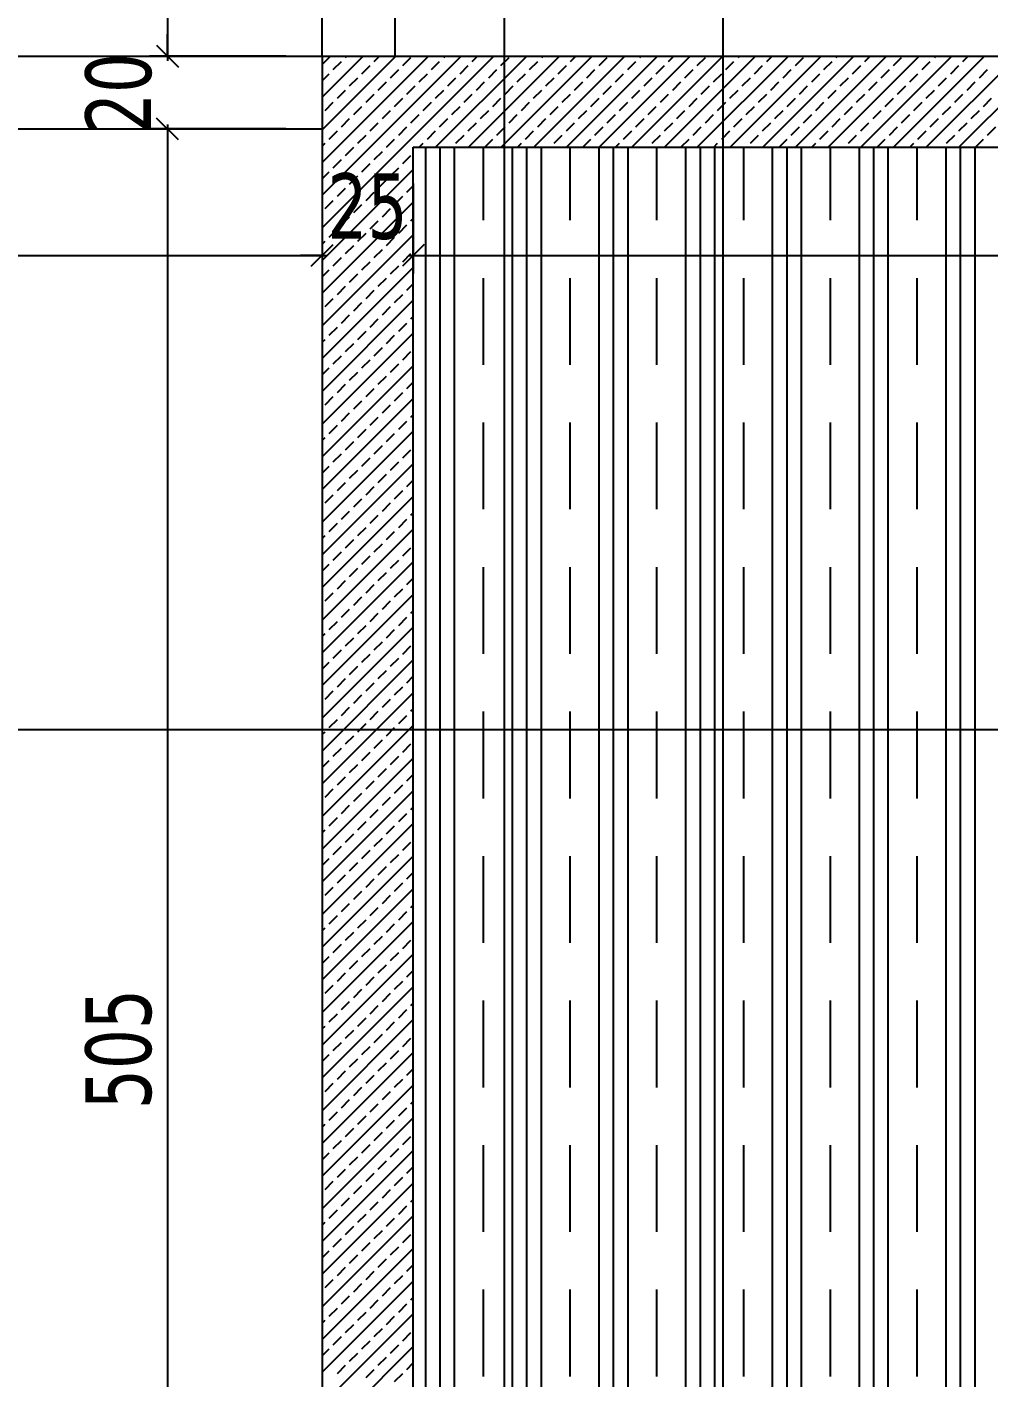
# Model space of a CAD drawing. Header units: millimetres. Extents: x 43168.9 to 43194.6, y -25545.1 to -25543.4.
# Drawn here: x 43169.7997 to 43169.8525, y -25543.9455 to -25543.8713 of the extents above; entities that cross this region are included whole.
import ezdxf

# ---------------------------------------------------------------- set-up
doc = ezdxf.new("R2010")
doc.units = ezdxf.units.MM
doc.header["$LTSCALE"] = 200
doc.linetypes.add('DASHDOT2', pattern=[0.5, 0.25, -0.125, 0, -0.125])
for name, color, linetype in [('aks_sgh', 5, 'DASHDOT2'), ('duv_sgh', 4, 'Continuous'), ('kolon-b.a_sgh', 6, 'Continuous'), ('olcuic_sgh', 183, 'Continuous'), ('tarama-betonarme_sgh', 223, 'Continuous'), ('tarama-zemin_sgh', 197, 'Continuous')]:
    doc.layers.add(name, color=color, linetype=linetype)
doc.styles.add('dim', font='VERDANA.TTF', dxfattribs={"width": 0.7})

msp = doc.modelspace()

# ---------------------------------------------------------------- linework, layer by layer
at = {"color": 0, "linetype": 'ByBlock', "lineweight": -2}
for p, q in [((43169.806788, -25543.872319), (43169.807988, -25543.873519)), ((43169.806788, -25543.872319), (43169.807988, -25543.873519)), ((43169.807988, -25543.877519), (43169.806788, -25543.876319)), ((43169.807988, -25543.877519), (43169.806788, -25543.876319)), ((43169.815279, -25543.884462), (43169.816479, -25543.883262)), ((43169.815279, -25543.884462), (43169.816479, -25543.883262)), ((43169.821479, -25543.883262), (43169.820279, -25543.884462)), ((43169.821479, -25543.883262), (43169.820279, -25543.884462))]:
    msp.add_line(p, q, dxfattribs=at)
at = {"layer": 'aks_sgh'}
for p, q in [((43169.825879, -25543.740919), (43169.825879, -25544.789919)), ((43169.837879, -25543.740919), (43169.837879, -25544.789919)), ((43169.99088, -25543.909919), (43169.014878, -25543.909919))]:
    msp.add_line(p, q, dxfattribs=at)
at = {"layer": 'duv_sgh'}
for p, q in [((43169.815879, -25543.872919), (43169.815879, -25543.869919)), ((43169.819879, -25543.872919), (43169.819879, -25543.869919)), ((43169.668879, -25543.872919), (43169.815879, -25543.872919)), ((43169.668879, -25543.876919), (43169.815879, -25543.876919))]:
    msp.add_line(p, q, dxfattribs=at)
at = {"layer": 'kolon-b.a_sgh'}
for p, q in [((43169.815879, -25543.872919), (43169.932879, -25543.872919)), ((43169.815879, -25543.872919), (43169.815879, -25543.975919)), ((43169.820879, -25543.877919), (43169.927879, -25543.877919)), ((43169.820879, -25543.975919), (43169.820879, -25543.877919))]:
    msp.add_line(p, q, dxfattribs=at)
at = {"layer": 'olcuic_sgh'}
for p, q in [((43169.807388, -25543.841777), (43169.807388, -25543.873169)), ((43169.807388, -25543.872919), (43169.807388, -25543.871719)), ((43169.813879, -25543.872919), (43169.806388, -25543.872919)), ((43169.813879, -25543.872919), (43169.806388, -25543.872919)), ((43169.807388, -25543.876669), (43169.807388, -25543.978169)), ((43169.813879, -25543.876919), (43169.806388, -25543.876919)), ((43169.813879, -25543.876919), (43169.806388, -25543.876919)), ((43169.807388, -25543.876919), (43169.807388, -25543.878119)), ((43169.815879, -25543.878919), (43169.815879, -25543.884862)), ((43169.815879, -25543.878919), (43169.815879, -25543.884862)), ((43169.820879, -25543.879919), (43169.820879, -25543.884862)), ((43169.820879, -25543.879919), (43169.820879, -25543.884862)), ((43169.668629, -25543.883862), (43169.816129, -25543.883862)), ((43169.815879, -25543.883862), (43169.814679, -25543.883862)), ((43169.820629, -25543.883862), (43169.928129, -25543.883862)), ((43169.820879, -25543.883862), (43169.822079, -25543.883862))]:
    msp.add_line(p, q, dxfattribs=at)
at = {"layer": 'tarama-betonarme_sgh'}
for p, q in [((43169.815879, -25543.873371), (43169.816331, -25543.872919)), ((43169.815879, -25543.875167), (43169.818127, -25543.872919)), ((43169.815879, -25543.876963), (43169.819923, -25543.872919)), ((43169.815879, -25543.878759), (43169.821719, -25543.872919)), ((43169.815879, -25543.880555), (43169.823515, -25543.872919)), ((43169.815879, -25543.882351), (43169.825311, -25543.872919)), ((43169.817162, -25543.872986), (43169.817229, -25543.872919)), ((43169.818734, -25543.873211), (43169.819025, -25543.872919)), ((43169.820305, -25543.873435), (43169.820754, -25543.872986)), ((43169.822107, -25543.877919), (43169.827107, -25543.872919)), ((43169.82255, -25543.872986), (43169.822617, -25543.872919)), ((43169.823903, -25543.877919), (43169.828903, -25543.872919)), ((43169.824122, -25543.873211), (43169.824413, -25543.872919)), ((43169.825693, -25543.873435), (43169.826142, -25543.872986)), ((43169.825699, -25543.877919), (43169.830699, -25543.872919)), ((43169.827495, -25543.877919), (43169.832495, -25543.872919)), ((43169.827938, -25543.872986), (43169.828005, -25543.872919)), ((43169.829291, -25543.877919), (43169.834291, -25543.872919)), ((43169.82951, -25543.873211), (43169.829801, -25543.872919)), ((43169.831082, -25543.873435), (43169.831531, -25543.872986)), ((43169.831087, -25543.877919), (43169.836087, -25543.872919)), ((43169.832883, -25543.877919), (43169.837883, -25543.872919)), ((43169.833327, -25543.872986), (43169.833393, -25543.872919)), ((43169.834679, -25543.877919), (43169.839679, -25543.872919)), ((43169.834898, -25543.873211), (43169.835189, -25543.872919)), ((43169.83647, -25543.873435), (43169.836919, -25543.872986)), ((43169.836475, -25543.877919), (43169.841475, -25543.872919)), ((43169.838272, -25543.877919), (43169.843272, -25543.872919)), ((43169.838715, -25543.872986), (43169.838781, -25543.872919)), ((43169.840068, -25543.877919), (43169.845068, -25543.872919)), ((43169.840286, -25543.873211), (43169.840577, -25543.872919)), ((43169.841858, -25543.873435), (43169.842307, -25543.872986)), ((43169.841864, -25543.877919), (43169.846864, -25543.872919)), ((43169.84366, -25543.877919), (43169.84866, -25543.872919)), ((43169.844103, -25543.872986), (43169.84417, -25543.872919)), ((43169.845456, -25543.877919), (43169.850456, -25543.872919)), ((43169.845675, -25543.873211), (43169.845966, -25543.872919)), ((43169.847246, -25543.873435), (43169.847695, -25543.872986)), ((43169.847252, -25543.877919), (43169.852252, -25543.872919)), ((43169.849048, -25543.877919), (43169.854048, -25543.872919)), ((43169.849491, -25543.872986), (43169.849558, -25543.872919)), ((43169.850844, -25543.877919), (43169.855844, -25543.872919)), ((43169.851063, -25543.873211), (43169.851354, -25543.872919)), ((43169.815879, -25543.874269), (43169.816264, -25543.873884)), ((43169.816489, -25543.87366), (43169.816938, -25543.873211)), ((43169.81806, -25543.873884), (43169.818509, -25543.873435)), ((43169.819632, -25543.874109), (43169.820081, -25543.87366)), ((43169.821203, -25543.874333), (43169.821652, -25543.873884)), ((43169.821877, -25543.87366), (43169.822326, -25543.873211)), ((43169.823448, -25543.873884), (43169.823897, -25543.873435)), ((43169.82502, -25543.874109), (43169.825469, -25543.87366)), ((43169.826591, -25543.874333), (43169.82704, -25543.873884)), ((43169.827265, -25543.87366), (43169.827714, -25543.873211)), ((43169.828837, -25543.873884), (43169.829286, -25543.873435)), ((43169.830408, -25543.874109), (43169.830857, -25543.87366)), ((43169.83198, -25543.874333), (43169.832429, -25543.873884)), ((43169.832653, -25543.87366), (43169.833102, -25543.873211)), ((43169.834225, -25543.873884), (43169.834674, -25543.873435)), ((43169.835796, -25543.874109), (43169.836245, -25543.87366)), ((43169.837368, -25543.874333), (43169.837817, -25543.873884)), ((43169.838041, -25543.87366), (43169.83849, -25543.873211)), ((43169.839613, -25543.873884), (43169.840062, -25543.873435)), ((43169.841184, -25543.874109), (43169.841633, -25543.87366)), ((43169.842756, -25543.874333), (43169.843205, -25543.873884)), ((43169.843429, -25543.87366), (43169.843878, -25543.873211)), ((43169.845001, -25543.873884), (43169.84545, -25543.873435)), ((43169.846573, -25543.874109), (43169.847022, -25543.87366)), ((43169.848144, -25543.874333), (43169.848593, -25543.873884)), ((43169.848818, -25543.87366), (43169.849267, -25543.873211)), ((43169.850389, -25543.873884), (43169.850838, -25543.873435)), ((43169.851961, -25543.874109), (43169.85241, -25543.87366)), ((43169.817387, -25543.874558), (43169.817836, -25543.874109)), ((43169.818958, -25543.874782), (43169.819407, -25543.874333)), ((43169.82053, -25543.875007), (43169.820979, -25543.874558)), ((43169.822775, -25543.874558), (43169.823224, -25543.874109)), ((43169.824346, -25543.874782), (43169.824795, -25543.874333)), ((43169.825918, -25543.875007), (43169.826367, -25543.874558)), ((43169.828163, -25543.874558), (43169.828612, -25543.874109)), ((43169.829735, -25543.874782), (43169.830184, -25543.874333)), ((43169.831306, -25543.875007), (43169.831755, -25543.874558)), ((43169.833551, -25543.874558), (43169.834, -25543.874109)), ((43169.835123, -25543.874782), (43169.835572, -25543.874333)), ((43169.836694, -25543.875007), (43169.837143, -25543.874558)), ((43169.838939, -25543.874558), (43169.839388, -25543.874109)), ((43169.840511, -25543.874782), (43169.84096, -25543.874333)), ((43169.842082, -25543.875007), (43169.842531, -25543.874558)), ((43169.844327, -25543.874558), (43169.844776, -25543.874109)), ((43169.845899, -25543.874782), (43169.846348, -25543.874333)), ((43169.847471, -25543.875007), (43169.84792, -25543.874558)), ((43169.849716, -25543.874558), (43169.850165, -25543.874109)), ((43169.851287, -25543.874782), (43169.851736, -25543.874333)), ((43169.816713, -25543.875231), (43169.817162, -25543.874782)), ((43169.818285, -25543.875456), (43169.818734, -25543.875007)), ((43169.819856, -25543.87568), (43169.820305, -25543.875231)), ((43169.822101, -25543.875231), (43169.82255, -25543.874782)), ((43169.823673, -25543.875456), (43169.824122, -25543.875007)), ((43169.825244, -25543.87568), (43169.825693, -25543.875231)), ((43169.827489, -25543.875231), (43169.827938, -25543.874782)), ((43169.829061, -25543.875456), (43169.82951, -25543.875007)), ((43169.830633, -25543.87568), (43169.831082, -25543.875231)), ((43169.832878, -25543.875231), (43169.833327, -25543.874782)), ((43169.834449, -25543.875456), (43169.834898, -25543.875007)), ((43169.836021, -25543.87568), (43169.83647, -25543.875231)), ((43169.838266, -25543.875231), (43169.838715, -25543.874782)), ((43169.839837, -25543.875456), (43169.840286, -25543.875007)), ((43169.841409, -25543.87568), (43169.841858, -25543.875231)), ((43169.843654, -25543.875231), (43169.844103, -25543.874782)), ((43169.845225, -25543.875456), (43169.845675, -25543.875007)), ((43169.846797, -25543.87568), (43169.847246, -25543.875231)), ((43169.849042, -25543.875231), (43169.849491, -25543.874782)), ((43169.850614, -25543.875456), (43169.851063, -25543.875007)), ((43169.852185, -25543.87568), (43169.852634, -25543.875231)), ((43169.81604, -25543.875905), (43169.816489, -25543.875456)), ((43169.817611, -25543.876129), (43169.81806, -25543.87568)), ((43169.819183, -25543.876354), (43169.819632, -25543.875905)), ((43169.820754, -25543.876578), (43169.821203, -25543.876129)), ((43169.821428, -25543.875905), (43169.821877, -25543.875456)), ((43169.822999, -25543.876129), (43169.823448, -25543.87568)), ((43169.824571, -25543.876354), (43169.82502, -25543.875905)), ((43169.826142, -25543.876578), (43169.826591, -25543.876129)), ((43169.826816, -25543.875905), (43169.827265, -25543.875456)), ((43169.828388, -25543.876129), (43169.828837, -25543.87568)), ((43169.829959, -25543.876354), (43169.830408, -25543.875905)), ((43169.831531, -25543.876578), (43169.83198, -25543.876129)), ((43169.832204, -25543.875905), (43169.832653, -25543.875456)), ((43169.833776, -25543.876129), (43169.834225, -25543.87568)), ((43169.835347, -25543.876354), (43169.835796, -25543.875905)), ((43169.836919, -25543.876578), (43169.837368, -25543.876129)), ((43169.837592, -25543.875905), (43169.838041, -25543.875456)), ((43169.839164, -25543.876129), (43169.839613, -25543.87568)), ((43169.840735, -25543.876354), (43169.841184, -25543.875905)), ((43169.842307, -25543.876578), (43169.842756, -25543.876129)), ((43169.84298, -25543.875905), (43169.843429, -25543.875456)), ((43169.844552, -25543.876129), (43169.845001, -25543.87568)), ((43169.846124, -25543.876354), (43169.846573, -25543.875905)), ((43169.847695, -25543.876578), (43169.848144, -25543.876129)), ((43169.848369, -25543.875905), (43169.848818, -25543.875456)), ((43169.84994, -25543.876129), (43169.850389, -25543.87568)), ((43169.851512, -25543.876354), (43169.851961, -25543.875905)), ((43169.816938, -25543.876803), (43169.817387, -25543.876354)), ((43169.818509, -25543.877027), (43169.818958, -25543.876578)), ((43169.820081, -25543.877252), (43169.82053, -25543.876803)), ((43169.822326, -25543.876803), (43169.822775, -25543.876354)), ((43169.823897, -25543.877027), (43169.824346, -25543.876578)), ((43169.825469, -25543.877252), (43169.825918, -25543.876803)), ((43169.827714, -25543.876803), (43169.828163, -25543.876354)), ((43169.829286, -25543.877027), (43169.829735, -25543.876578)), ((43169.830857, -25543.877252), (43169.831306, -25543.876803)), ((43169.833102, -25543.876803), (43169.833551, -25543.876354)), ((43169.834674, -25543.877027), (43169.835123, -25543.876578)), ((43169.836245, -25543.877252), (43169.836694, -25543.876803)), ((43169.83849, -25543.876803), (43169.838939, -25543.876354)), ((43169.840062, -25543.877027), (43169.840511, -25543.876578)), ((43169.841633, -25543.877252), (43169.842082, -25543.876803)), ((43169.843878, -25543.876803), (43169.844327, -25543.876354)), ((43169.84545, -25543.877027), (43169.845899, -25543.876578)), ((43169.847022, -25543.877252), (43169.847471, -25543.876803)), ((43169.849267, -25543.876803), (43169.849716, -25543.876354)), ((43169.850838, -25543.877027), (43169.851287, -25543.876578)), ((43169.85241, -25543.877252), (43169.852859, -25543.876803)), ((43169.816264, -25543.877476), (43169.816713, -25543.877027)), ((43169.817836, -25543.877701), (43169.818285, -25543.877252)), ((43169.819407, -25543.877925), (43169.819856, -25543.877476)), ((43169.821652, -25543.877476), (43169.822101, -25543.877027)), ((43169.823224, -25543.877701), (43169.823673, -25543.877252)), ((43169.824801, -25543.877919), (43169.825244, -25543.877476)), ((43169.82704, -25543.877476), (43169.827489, -25543.877027)), ((43169.828612, -25543.877701), (43169.829061, -25543.877252)), ((43169.830189, -25543.877919), (43169.830633, -25543.877476)), ((43169.832429, -25543.877476), (43169.832878, -25543.877027)), ((43169.834, -25543.877701), (43169.834449, -25543.877252)), ((43169.835577, -25543.877919), (43169.836021, -25543.877476)), ((43169.837817, -25543.877476), (43169.838266, -25543.877027)), ((43169.839388, -25543.877701), (43169.839837, -25543.877252)), ((43169.840966, -25543.877919), (43169.841409, -25543.877476)), ((43169.843205, -25543.877476), (43169.843654, -25543.877027)), ((43169.844776, -25543.877701), (43169.845225, -25543.877252)), ((43169.846354, -25543.877919), (43169.846797, -25543.877476)), ((43169.848593, -25543.877476), (43169.849042, -25543.877027)), ((43169.850165, -25543.877701), (43169.850614, -25543.877252)), ((43169.851742, -25543.877919), (43169.852185, -25543.877476)), ((43169.815879, -25543.877861), (43169.81604, -25543.877701)), ((43169.817162, -25543.878374), (43169.817611, -25543.877925)), ((43169.818734, -25543.878599), (43169.819183, -25543.87815)), ((43169.820305, -25543.878823), (43169.820754, -25543.878374)), ((43169.821209, -25543.877919), (43169.821428, -25543.877701)), ((43169.826597, -25543.877919), (43169.826816, -25543.877701)), ((43169.831985, -25543.877919), (43169.832204, -25543.877701)), ((43169.837374, -25543.877919), (43169.837592, -25543.877701)), ((43169.842762, -25543.877919), (43169.84298, -25543.877701)), ((43169.84815, -25543.877919), (43169.848369, -25543.877701)), ((43169.816489, -25543.879048), (43169.816938, -25543.878599)), ((43169.81806, -25543.879272), (43169.818509, -25543.878823)), ((43169.819632, -25543.879497), (43169.820081, -25543.879048)), ((43169.815879, -25543.884147), (43169.820879, -25543.879147)), ((43169.815879, -25543.879657), (43169.816264, -25543.879272)), ((43169.817387, -25543.879946), (43169.817836, -25543.879497)), ((43169.818958, -25543.88017), (43169.819407, -25543.879721)), ((43169.816713, -25543.880619), (43169.817162, -25543.88017)), ((43169.818285, -25543.880844), (43169.818734, -25543.880395)), ((43169.819856, -25543.881068), (43169.820305, -25543.880619)), ((43169.82053, -25543.880395), (43169.820879, -25543.880045)), ((43169.815879, -25543.885943), (43169.820879, -25543.880943)), ((43169.81604, -25543.881293), (43169.816489, -25543.880844)), ((43169.817611, -25543.881517), (43169.81806, -25543.881068)), ((43169.819183, -25543.881742), (43169.819632, -25543.881293)), ((43169.816938, -25543.882191), (43169.817387, -25543.881742)), ((43169.818509, -25543.882415), (43169.818958, -25543.881966)), ((43169.820754, -25543.881966), (43169.820879, -25543.881842)), ((43169.815879, -25543.88774), (43169.820879, -25543.88274)), ((43169.816264, -25543.882864), (43169.816713, -25543.882415)), ((43169.817836, -25543.883089), (43169.818285, -25543.88264)), ((43169.820081, -25543.88264), (43169.82053, -25543.882191)), ((43169.815879, -25543.883249), (43169.81604, -25543.883089)), ((43169.817162, -25543.883762), (43169.817611, -25543.883313)), ((43169.818734, -25543.883987), (43169.819183, -25543.883538)), ((43169.819407, -25543.883313), (43169.819856, -25543.882864)), ((43169.816489, -25543.884436), (43169.816938, -25543.883987)), ((43169.81806, -25543.88466), (43169.818509, -25543.884211)), ((43169.820305, -25543.884211), (43169.820754, -25543.883762)), ((43169.815879, -25543.889536), (43169.820879, -25543.884536)), ((43169.815879, -25543.885045), (43169.816264, -25543.88466)), ((43169.817387, -25543.885334), (43169.817836, -25543.884885)), ((43169.819632, -25543.884885), (43169.820081, -25543.884436)), ((43169.816713, -25543.886007), (43169.817162, -25543.885558)), ((43169.818285, -25543.886232), (43169.818734, -25543.885783)), ((43169.818958, -25543.885558), (43169.819407, -25543.885109)), ((43169.82053, -25543.885783), (43169.820879, -25543.885434)), ((43169.815879, -25543.891332), (43169.820879, -25543.886332)), ((43169.81604, -25543.886681), (43169.816489, -25543.886232)), ((43169.817611, -25543.886905), (43169.81806, -25543.886456)), ((43169.819856, -25543.886456), (43169.820305, -25543.886007)), ((43169.816938, -25543.887579), (43169.817387, -25543.88713)), ((43169.819183, -25543.88713), (43169.819632, -25543.886681)), ((43169.820754, -25543.887354), (43169.820879, -25543.88723)), ((43169.816264, -25543.888252), (43169.816713, -25543.887803)), ((43169.817836, -25543.888477), (43169.818285, -25543.888028)), ((43169.818509, -25543.887803), (43169.818958, -25543.887354)), ((43169.820081, -25543.888028), (43169.82053, -25543.887579)), ((43169.815879, -25543.893128), (43169.820879, -25543.888128)), ((43169.815879, -25543.888638), (43169.81604, -25543.888477)), ((43169.817162, -25543.88915), (43169.817611, -25543.888701)), ((43169.819407, -25543.888701), (43169.819856, -25543.888252)), ((43169.816489, -25543.889824), (43169.816938, -25543.889375)), ((43169.818734, -25543.889375), (43169.819183, -25543.888926)), ((43169.820305, -25543.889599), (43169.820754, -25543.88915)), ((43169.815879, -25543.894924), (43169.820879, -25543.889924)), ((43169.815879, -25543.890434), (43169.816264, -25543.890048)), ((43169.81806, -25543.890048), (43169.818509, -25543.889599)), ((43169.819632, -25543.890273), (43169.820081, -25543.889824)), ((43169.816713, -25543.891396), (43169.817162, -25543.890947)), ((43169.817387, -25543.890722), (43169.817836, -25543.890273)), ((43169.818958, -25543.890947), (43169.819407, -25543.890497)), ((43169.82053, -25543.891171), (43169.820879, -25543.890822)), ((43169.815879, -25543.89672), (43169.820879, -25543.89172)), ((43169.81604, -25543.892069), (43169.816489, -25543.89162)), ((43169.818285, -25543.89162), (43169.818734, -25543.891171)), ((43169.819856, -25543.891845), (43169.820305, -25543.891396)), ((43169.817611, -25543.892294), (43169.81806, -25543.891845)), ((43169.819183, -25543.892518), (43169.819632, -25543.892069)), ((43169.816264, -25543.893641), (43169.816713, -25543.893192)), ((43169.816938, -25543.892967), (43169.817387, -25543.892518)), ((43169.818509, -25543.893192), (43169.818958, -25543.892743)), ((43169.820081, -25543.893416), (43169.82053, -25543.892967)), ((43169.820754, -25543.892743), (43169.820879, -25543.892618)), ((43169.815879, -25543.898516), (43169.820879, -25543.893516)), ((43169.815879, -25543.894026), (43169.81604, -25543.893865)), ((43169.817836, -25543.893865), (43169.818285, -25543.893416)), ((43169.819407, -25543.89409), (43169.819856, -25543.893641)), ((43169.817162, -25543.894539), (43169.817611, -25543.89409)), ((43169.818734, -25543.894763), (43169.819183, -25543.894314)), ((43169.820305, -25543.894988), (43169.820754, -25543.894539)), ((43169.815879, -25543.900312), (43169.820879, -25543.895312)), ((43169.815879, -25543.895822), (43169.816264, -25543.895437)), ((43169.816489, -25543.895212), (43169.816938, -25543.894763)), ((43169.81806, -25543.895437), (43169.818509, -25543.894988)), ((43169.819632, -25543.895661), (43169.820081, -25543.895212)), ((43169.817387, -25543.89611), (43169.817836, -25543.895661)), ((43169.818958, -25543.896335), (43169.819407, -25543.895886)), ((43169.816713, -25543.896784), (43169.817162, -25543.896335)), ((43169.818285, -25543.897008), (43169.818734, -25543.896559)), ((43169.819856, -25543.897233), (43169.820305, -25543.896784)), ((43169.82053, -25543.896559), (43169.820879, -25543.89621)), ((43169.815879, -25543.902108), (43169.820879, -25543.897108)), ((43169.81604, -25543.897457), (43169.816489, -25543.897008)), ((43169.817611, -25543.897682), (43169.81806, -25543.897233)), ((43169.819183, -25543.897906), (43169.819632, -25543.897457)), ((43169.816938, -25543.898355), (43169.817387, -25543.897906)), ((43169.818509, -25543.89858), (43169.818958, -25543.898131)), ((43169.820081, -25543.898804), (43169.82053, -25543.898355)), ((43169.820754, -25543.898131), (43169.820879, -25543.898006)), ((43169.815879, -25543.903904), (43169.820879, -25543.898904)), ((43169.816264, -25543.899029), (43169.816713, -25543.89858)), ((43169.817836, -25543.899253), (43169.818285, -25543.898804)), ((43169.819407, -25543.899478), (43169.819856, -25543.899029)), ((43169.815879, -25543.899414), (43169.81604, -25543.899253)), ((43169.817162, -25543.899927), (43169.817611, -25543.899478)), ((43169.818734, -25543.900151), (43169.819183, -25543.899702)), ((43169.816489, -25543.9006), (43169.816938, -25543.900151)), ((43169.81806, -25543.900825), (43169.818509, -25543.900376)), ((43169.819632, -25543.901049), (43169.820081, -25543.9006)), ((43169.820305, -25543.900376), (43169.820754, -25543.899927)), ((43169.815879, -25543.9057), (43169.820879, -25543.9007)), ((43169.815879, -25543.90121), (43169.816264, -25543.900825)), ((43169.817387, -25543.901498), (43169.817836, -25543.901049)), ((43169.818958, -25543.901723), (43169.819407, -25543.901274)), ((43169.816713, -25543.902172), (43169.817162, -25543.901723)), ((43169.818285, -25543.902396), (43169.818734, -25543.901947)), ((43169.82053, -25543.901947), (43169.820879, -25543.901598)), ((43169.815879, -25543.907496), (43169.820879, -25543.902496)), ((43169.81604, -25543.902845), (43169.816489, -25543.902396)), ((43169.817611, -25543.90307), (43169.81806, -25543.902621)), ((43169.819183, -25543.903294), (43169.819632, -25543.902845)), ((43169.819856, -25543.902621), (43169.820305, -25543.902172)), ((43169.816938, -25543.903743), (43169.817387, -25543.903294)), ((43169.818509, -25543.903968), (43169.818958, -25543.903519)), ((43169.820754, -25543.903519), (43169.820879, -25543.903394)), ((43169.815879, -25543.909292), (43169.820879, -25543.904292)), ((43169.816264, -25543.904417), (43169.816713, -25543.903968)), ((43169.817836, -25543.904641), (43169.818285, -25543.904192)), ((43169.820081, -25543.904192), (43169.82053, -25543.903743)), ((43169.815879, -25543.904802), (43169.81604, -25543.904641)), ((43169.817162, -25543.905315), (43169.817611, -25543.904866)), ((43169.818734, -25543.905539), (43169.819183, -25543.90509)), ((43169.819407, -25543.904866), (43169.819856, -25543.904417)), ((43169.816489, -25543.905988), (43169.816938, -25543.905539)), ((43169.81806, -25543.906213), (43169.818509, -25543.905764)), ((43169.820305, -25543.905764), (43169.820754, -25543.905315)), ((43169.815879, -25543.911088), (43169.820879, -25543.906088)), ((43169.815879, -25543.906598), (43169.816264, -25543.906213)), ((43169.817387, -25543.906886), (43169.817836, -25543.906437)), ((43169.819632, -25543.906437), (43169.820081, -25543.905988)), ((43169.816713, -25543.90756), (43169.817162, -25543.907111)), ((43169.818958, -25543.907111), (43169.819407, -25543.906662)), ((43169.82053, -25543.907335), (43169.820879, -25543.906986)), ((43169.815879, -25543.912884), (43169.820879, -25543.907884)), ((43169.81604, -25543.908233), (43169.816489, -25543.907784)), ((43169.817611, -25543.908458), (43169.81806, -25543.908009)), ((43169.818285, -25543.907784), (43169.818734, -25543.907335)), ((43169.819856, -25543.908009), (43169.820305, -25543.90756)), ((43169.816938, -25543.909132), (43169.817387, -25543.908683)), ((43169.819183, -25543.908683), (43169.819632, -25543.908233)), ((43169.820754, -25543.908907), (43169.820879, -25543.908782)), ((43169.816264, -25543.909805), (43169.816713, -25543.909356)), ((43169.818509, -25543.909356), (43169.818958, -25543.908907)), ((43169.820081, -25543.909581), (43169.82053, -25543.909132)), ((43169.815879, -25543.91468), (43169.820879, -25543.90968)), ((43169.815879, -25543.91019), (43169.81604, -25543.91003)), ((43169.817162, -25543.910703), (43169.817611, -25543.910254)), ((43169.817836, -25543.91003), (43169.818285, -25543.909581)), ((43169.819407, -25543.910254), (43169.819856, -25543.909805)), ((43169.816489, -25543.911377), (43169.816938, -25543.910928)), ((43169.818734, -25543.910928), (43169.819183, -25543.910479)), ((43169.820305, -25543.911152), (43169.820754, -25543.910703)), ((43169.815879, -25543.916476), (43169.820879, -25543.911476)), ((43169.815879, -25543.911986), (43169.816264, -25543.911601)), ((43169.81806, -25543.911601), (43169.818509, -25543.911152)), ((43169.819632, -25543.911826), (43169.820081, -25543.911377)), ((43169.816713, -25543.912948), (43169.817162, -25543.912499)), ((43169.817387, -25543.912275), (43169.817836, -25543.911826)), ((43169.818958, -25543.912499), (43169.819407, -25543.91205)), ((43169.82053, -25543.912724), (43169.820879, -25543.912374)), ((43169.81604, -25543.913622), (43169.816489, -25543.913173)), ((43169.818285, -25543.913173), (43169.818734, -25543.912724)), ((43169.819856, -25543.913397), (43169.820305, -25543.912948)), ((43169.815879, -25543.918272), (43169.820879, -25543.913272)), ((43169.817611, -25543.913846), (43169.81806, -25543.913397)), ((43169.819183, -25543.914071), (43169.819632, -25543.913622)), ((43169.816938, -25543.91452), (43169.817387, -25543.914071)), ((43169.818509, -25543.914744), (43169.818958, -25543.914295)), ((43169.820081, -25543.914969), (43169.82053, -25543.91452)), ((43169.820754, -25543.914295), (43169.820879, -25543.91417)), ((43169.815879, -25543.920068), (43169.820879, -25543.915068)), ((43169.815879, -25543.915578), (43169.81604, -25543.915418)), ((43169.816264, -25543.915193), (43169.816713, -25543.914744)), ((43169.817836, -25543.915418), (43169.818285, -25543.914969)), ((43169.819407, -25543.915642), (43169.819856, -25543.915193)), ((43169.817162, -25543.916091), (43169.817611, -25543.915642)), ((43169.818734, -25543.916316), (43169.819183, -25543.915867)), ((43169.820305, -25543.91654), (43169.820754, -25543.916091)), ((43169.815879, -25543.921865), (43169.820879, -25543.916865)), ((43169.816489, -25543.916765), (43169.816938, -25543.916316)), ((43169.81806, -25543.916989), (43169.818509, -25543.91654)), ((43169.819632, -25543.917214), (43169.820081, -25543.916765)), ((43169.815879, -25543.917374), (43169.816264, -25543.916989)), ((43169.817387, -25543.917663), (43169.817836, -25543.917214)), ((43169.818958, -25543.917887), (43169.819407, -25543.917438)), ((43169.816713, -25543.918336), (43169.817162, -25543.917887)), ((43169.818285, -25543.918561), (43169.818734, -25543.918112)), ((43169.819856, -25543.918785), (43169.820305, -25543.918336)), ((43169.82053, -25543.918112), (43169.820879, -25543.917763)), ((43169.815879, -25543.923661), (43169.820879, -25543.918661)), ((43169.81604, -25543.91901), (43169.816489, -25543.918561)), ((43169.817611, -25543.919234), (43169.81806, -25543.918785)), ((43169.819183, -25543.919459), (43169.819632, -25543.91901)), ((43169.816938, -25543.919908), (43169.817387, -25543.919459)), ((43169.818509, -25543.920132), (43169.818958, -25543.919683)), ((43169.820081, -25543.920357), (43169.82053, -25543.919908)), ((43169.820754, -25543.919683), (43169.820879, -25543.919559)), ((43169.815879, -25543.925457), (43169.820879, -25543.920457)), ((43169.816264, -25543.920581), (43169.816713, -25543.920132)), ((43169.817836, -25543.920806), (43169.818285, -25543.920357)), ((43169.819407, -25543.92103), (43169.819856, -25543.920581)), ((43169.815879, -25543.920966), (43169.81604, -25543.920806)), ((43169.817162, -25543.921479), (43169.817611, -25543.92103)), ((43169.818734, -25543.921704), (43169.819183, -25543.921255)), ((43169.816489, -25543.922153), (43169.816938, -25543.921704)), ((43169.81806, -25543.922377), (43169.818509, -25543.921928)), ((43169.820305, -25543.921928), (43169.820754, -25543.921479)), ((43169.815879, -25543.927253), (43169.820879, -25543.922253)), ((43169.815879, -25543.922763), (43169.816264, -25543.922377)), ((43169.817387, -25543.923051), (43169.817836, -25543.922602)), ((43169.818958, -25543.923275), (43169.819407, -25543.922826)), ((43169.819632, -25543.922602), (43169.820081, -25543.922153)), ((43169.816713, -25543.923724), (43169.817162, -25543.923275)), ((43169.818285, -25543.923949), (43169.818734, -25543.9235)), ((43169.82053, -25543.9235), (43169.820879, -25543.923151)), ((43169.815879, -25543.929049), (43169.820879, -25543.924049)), ((43169.81604, -25543.924398), (43169.816489, -25543.923949)), ((43169.817611, -25543.924622), (43169.81806, -25543.924173)), ((43169.819856, -25543.924173), (43169.820305, -25543.923724)), ((43169.816938, -25543.925296), (43169.817387, -25543.924847)), ((43169.818509, -25543.92552), (43169.818958, -25543.925071)), ((43169.819183, -25543.924847), (43169.819632, -25543.924398)), ((43169.820754, -25543.925071), (43169.820879, -25543.924947)), ((43169.815879, -25543.930845), (43169.820879, -25543.925845)), ((43169.816264, -25543.92597), (43169.816713, -25543.92552)), ((43169.817836, -25543.926194), (43169.818285, -25543.925745)), ((43169.820081, -25543.925745), (43169.82053, -25543.925296)), ((43169.815879, -25543.926355), (43169.81604, -25543.926194)), ((43169.817162, -25543.926868), (43169.817611, -25543.926419)), ((43169.819407, -25543.926419), (43169.819856, -25543.92597)), ((43169.816489, -25543.927541), (43169.816938, -25543.927092)), ((43169.81806, -25543.927766), (43169.818509, -25543.927317)), ((43169.818734, -25543.927092), (43169.819183, -25543.926643)), ((43169.820305, -25543.927317), (43169.820754, -25543.926868)), ((43169.815879, -25543.932641), (43169.820879, -25543.927641)), ((43169.815879, -25543.928151), (43169.816264, -25543.927766)), ((43169.817387, -25543.928439), (43169.817836, -25543.92799)), ((43169.819632, -25543.92799), (43169.820081, -25543.927541)), ((43169.816713, -25543.929113), (43169.817162, -25543.928664)), ((43169.818958, -25543.928664), (43169.819407, -25543.928215)), ((43169.82053, -25543.928888), (43169.820879, -25543.928539)), ((43169.815879, -25543.934437), (43169.820879, -25543.929437)), ((43169.81604, -25543.929786), (43169.816489, -25543.929337)), ((43169.817611, -25543.930011), (43169.81806, -25543.929562)), ((43169.818285, -25543.929337), (43169.818734, -25543.928888)), ((43169.819856, -25543.929562), (43169.820305, -25543.929113)), ((43169.816938, -25543.930684), (43169.817387, -25543.930235)), ((43169.819183, -25543.930235), (43169.819632, -25543.929786)), ((43169.816264, -25543.931358), (43169.816713, -25543.930909)), ((43169.818509, -25543.930909), (43169.818958, -25543.93046)), ((43169.820081, -25543.931133), (43169.82053, -25543.930684)), ((43169.820754, -25543.93046), (43169.820879, -25543.930335)), ((43169.815879, -25543.936233), (43169.820879, -25543.931233)), ((43169.815879, -25543.931743), (43169.81604, -25543.931582)), ((43169.817836, -25543.931582), (43169.818285, -25543.931133)), ((43169.819407, -25543.931807), (43169.819856, -25543.931358)), ((43169.816489, -25543.932929), (43169.816938, -25543.93248)), ((43169.817162, -25543.932256), (43169.817611, -25543.931807)), ((43169.818734, -25543.93248), (43169.819183, -25543.932031)), ((43169.820305, -25543.932705), (43169.820754, -25543.932256)), ((43169.815879, -25543.938029), (43169.820879, -25543.933029)), ((43169.815879, -25543.933539), (43169.816264, -25543.933154)), ((43169.81806, -25543.933154), (43169.818509, -25543.932705)), ((43169.819632, -25543.933378), (43169.820081, -25543.932929)), ((43169.817387, -25543.933827), (43169.817836, -25543.933378)), ((43169.818958, -25543.934052), (43169.819407, -25543.933603)), ((43169.82053, -25543.934276), (43169.820879, -25543.933927)), ((43169.81604, -25543.935174), (43169.816489, -25543.934725)), ((43169.816713, -25543.934501), (43169.817162, -25543.934052)), ((43169.818285, -25543.934725), (43169.818734, -25543.934276)), ((43169.819856, -25543.93495), (43169.820305, -25543.934501)), ((43169.815879, -25543.939825), (43169.820879, -25543.934825)), ((43169.817611, -25543.935399), (43169.81806, -25543.93495)), ((43169.819183, -25543.935623), (43169.819632, -25543.935174)), ((43169.816938, -25543.936072), (43169.817387, -25543.935623)), ((43169.818509, -25543.936297), (43169.818958, -25543.935848)), ((43169.820081, -25543.936521), (43169.82053, -25543.936072)), ((43169.820754, -25543.935848), (43169.820879, -25543.935723)), ((43169.815879, -25543.941621), (43169.820879, -25543.936621)), ((43169.815879, -25543.937131), (43169.81604, -25543.93697)), ((43169.816264, -25543.936746), (43169.816713, -25543.936297)), ((43169.817836, -25543.93697), (43169.818285, -25543.936521)), ((43169.819407, -25543.937195), (43169.819856, -25543.936746)), ((43169.817162, -25543.937644), (43169.817611, -25543.937195)), ((43169.818734, -25543.937868), (43169.819183, -25543.937419)), ((43169.820305, -25543.938093), (43169.820754, -25543.937644)), ((43169.815879, -25543.943417), (43169.820879, -25543.938417)), ((43169.816489, -25543.938317), (43169.816938, -25543.937868)), ((43169.81806, -25543.938542), (43169.818509, -25543.938093)), ((43169.819632, -25543.938766), (43169.820081, -25543.938317)), ((43169.815879, -25543.938927), (43169.816264, -25543.938542)), ((43169.817387, -25543.939215), (43169.817836, -25543.938766)), ((43169.818958, -25543.93944), (43169.819407, -25543.938991)), ((43169.816713, -25543.939889), (43169.817162, -25543.93944)), ((43169.818285, -25543.940113), (43169.818734, -25543.939664)), ((43169.819856, -25543.940338), (43169.820305, -25543.939889)), ((43169.82053, -25543.939664), (43169.820879, -25543.939315)), ((43169.815879, -25543.945213), (43169.820879, -25543.940213)), ((43169.81604, -25543.940562), (43169.816489, -25543.940113)), ((43169.817611, -25543.940787), (43169.81806, -25543.940338)), ((43169.819183, -25543.941011), (43169.819632, -25543.940562)), ((43169.816938, -25543.94146), (43169.817387, -25543.941011)), ((43169.818509, -25543.941685), (43169.818958, -25543.941236)), ((43169.820754, -25543.941236), (43169.820879, -25543.941111)), ((43169.815879, -25543.947009), (43169.820879, -25543.942009)), ((43169.816264, -25543.942134), (43169.816713, -25543.941685)), ((43169.817836, -25543.942358), (43169.818285, -25543.941909)), ((43169.819407, -25543.942583), (43169.819856, -25543.942134)), ((43169.820081, -25543.941909), (43169.82053, -25543.94146)), ((43169.815879, -25543.942519), (43169.81604, -25543.942358)), ((43169.817162, -25543.943032), (43169.817611, -25543.942583)), ((43169.818734, -25543.943256), (43169.819183, -25543.942807)), ((43169.816489, -25543.943706), (43169.816938, -25543.943256)), ((43169.81806, -25543.94393), (43169.818509, -25543.943481)), ((43169.820305, -25543.943481), (43169.820754, -25543.943032)), ((43169.815879, -25543.948805), (43169.820879, -25543.943805)), ((43169.815879, -25543.944315), (43169.816264, -25543.94393)), ((43169.817387, -25543.944604), (43169.817836, -25543.944155)), ((43169.818958, -25543.944828), (43169.819407, -25543.944379)), ((43169.819632, -25543.944155), (43169.820081, -25543.943706)), ((43169.816713, -25543.945277), (43169.817162, -25543.944828)), ((43169.818285, -25543.945502), (43169.818734, -25543.945053)), ((43169.82053, -25543.945053), (43169.820879, -25543.944703)), ((43169.819856, -25543.945726), (43169.820305, -25543.945277))]:
    msp.add_line(p, q, dxfattribs=at)
at = {"layer": 'tarama-zemin_sgh'}
for p, q in [((43169.821562, -25543.977919), (43169.821562, -25543.877919)), ((43169.822356, -25543.977919), (43169.822356, -25543.877919)), ((43169.82315, -25543.977919), (43169.82315, -25543.877919)), ((43169.824737, -25543.881938), (43169.824737, -25543.877919)), ((43169.826325, -25543.977919), (43169.826325, -25543.877919)), ((43169.827119, -25543.977919), (43169.827119, -25543.877919)), ((43169.827912, -25544.104919), (43169.827912, -25543.877919)), ((43169.8295, -25543.881938), (43169.8295, -25543.877919)), ((43169.831087, -25544.104919), (43169.831087, -25543.877919)), ((43169.831881, -25544.104919), (43169.831881, -25543.877919)), ((43169.832675, -25544.104919), (43169.832675, -25543.877919)), ((43169.834262, -25543.881938), (43169.834262, -25543.877919)), ((43169.83585, -25544.104919), (43169.83585, -25543.877919)), ((43169.836644, -25544.104919), (43169.836644, -25543.877919)), ((43169.837437, -25544.104919), (43169.837437, -25543.877919)), ((43169.839025, -25543.881938), (43169.839025, -25543.877919)), ((43169.840612, -25544.104919), (43169.840612, -25543.877919)), ((43169.841406, -25544.104919), (43169.841406, -25543.877919)), ((43169.8422, -25544.104919), (43169.8422, -25543.877919)), ((43169.843787, -25543.881938), (43169.843787, -25543.877919)), ((43169.845375, -25544.104919), (43169.845375, -25543.877919)), ((43169.846169, -25544.104919), (43169.846169, -25543.877919)), ((43169.846962, -25544.104919), (43169.846962, -25543.877919)), ((43169.84855, -25543.881938), (43169.84855, -25543.877919)), ((43169.850137, -25544.104919), (43169.850137, -25543.877919)), ((43169.850931, -25544.104919), (43169.850931, -25543.877919)), ((43169.851725, -25544.104919), (43169.851725, -25543.877919)), ((43169.824737, -25543.889875), (43169.824737, -25543.885113)), ((43169.8295, -25543.889875), (43169.8295, -25543.885113)), ((43169.834262, -25543.889875), (43169.834262, -25543.885113)), ((43169.839025, -25543.889875), (43169.839025, -25543.885113)), ((43169.843787, -25543.889875), (43169.843787, -25543.885113)), ((43169.84855, -25543.889875), (43169.84855, -25543.885113)), ((43169.824737, -25543.897813), (43169.824737, -25543.89305)), ((43169.8295, -25543.897813), (43169.8295, -25543.89305)), ((43169.834262, -25543.897813), (43169.834262, -25543.89305)), ((43169.839025, -25543.897813), (43169.839025, -25543.89305)), ((43169.843787, -25543.897813), (43169.843787, -25543.89305)), ((43169.84855, -25543.897813), (43169.84855, -25543.89305)), ((43169.824737, -25543.90575), (43169.824737, -25543.900988)), ((43169.8295, -25543.90575), (43169.8295, -25543.900988)), ((43169.834262, -25543.90575), (43169.834262, -25543.900988)), ((43169.839025, -25543.90575), (43169.839025, -25543.900988)), ((43169.843787, -25543.90575), (43169.843787, -25543.900988)), ((43169.84855, -25543.90575), (43169.84855, -25543.900988)), ((43169.824737, -25543.913688), (43169.824737, -25543.908925)), ((43169.8295, -25543.913688), (43169.8295, -25543.908925)), ((43169.834262, -25543.913688), (43169.834262, -25543.908925)), ((43169.839025, -25543.913688), (43169.839025, -25543.908925)), ((43169.843787, -25543.913688), (43169.843787, -25543.908925)), ((43169.84855, -25543.913688), (43169.84855, -25543.908925)), ((43169.824737, -25543.921625), (43169.824737, -25543.916863)), ((43169.8295, -25543.921625), (43169.8295, -25543.916863)), ((43169.834262, -25543.921625), (43169.834262, -25543.916863)), ((43169.839025, -25543.921625), (43169.839025, -25543.916863)), ((43169.843787, -25543.921625), (43169.843787, -25543.916863)), ((43169.84855, -25543.921625), (43169.84855, -25543.916863)), ((43169.824737, -25543.929563), (43169.824737, -25543.9248)), ((43169.8295, -25543.929563), (43169.8295, -25543.9248)), ((43169.834262, -25543.929563), (43169.834262, -25543.9248)), ((43169.839025, -25543.929563), (43169.839025, -25543.9248)), ((43169.843787, -25543.929563), (43169.843787, -25543.9248)), ((43169.84855, -25543.929563), (43169.84855, -25543.9248)), ((43169.824737, -25543.9375), (43169.824737, -25543.932738)), ((43169.8295, -25543.9375), (43169.8295, -25543.932738)), ((43169.834262, -25543.9375), (43169.834262, -25543.932738)), ((43169.839025, -25543.9375), (43169.839025, -25543.932738)), ((43169.843787, -25543.9375), (43169.843787, -25543.932738)), ((43169.84855, -25543.9375), (43169.84855, -25543.932738)), ((43169.824737, -25543.945438), (43169.824737, -25543.940675)), ((43169.8295, -25543.945438), (43169.8295, -25543.940675)), ((43169.834262, -25543.945438), (43169.834262, -25543.940675)), ((43169.839025, -25543.945438), (43169.839025, -25543.940675)), ((43169.843787, -25543.945438), (43169.843787, -25543.940675)), ((43169.84855, -25543.945438), (43169.84855, -25543.940675))]:
    msp.add_line(p, q, dxfattribs=at)

# ---------------------------------------------------------------- texts
at = {"layer": 'olcuic_sgh', "color": 2, "style": 'dim', "width": 0.7}
for s, p in [('20', (43169.806476, -25543.877145)), ('505', (43169.806477, -25543.93076))]:
    msp.add_text(s, height=0.0036, rotation=90, dxfattribs=at).set_placement(p)
msp.add_text('25', height=0.0036, dxfattribs=at).set_placement((43169.816162, -25543.88295))

doc.saveas('drawing.dxf')
